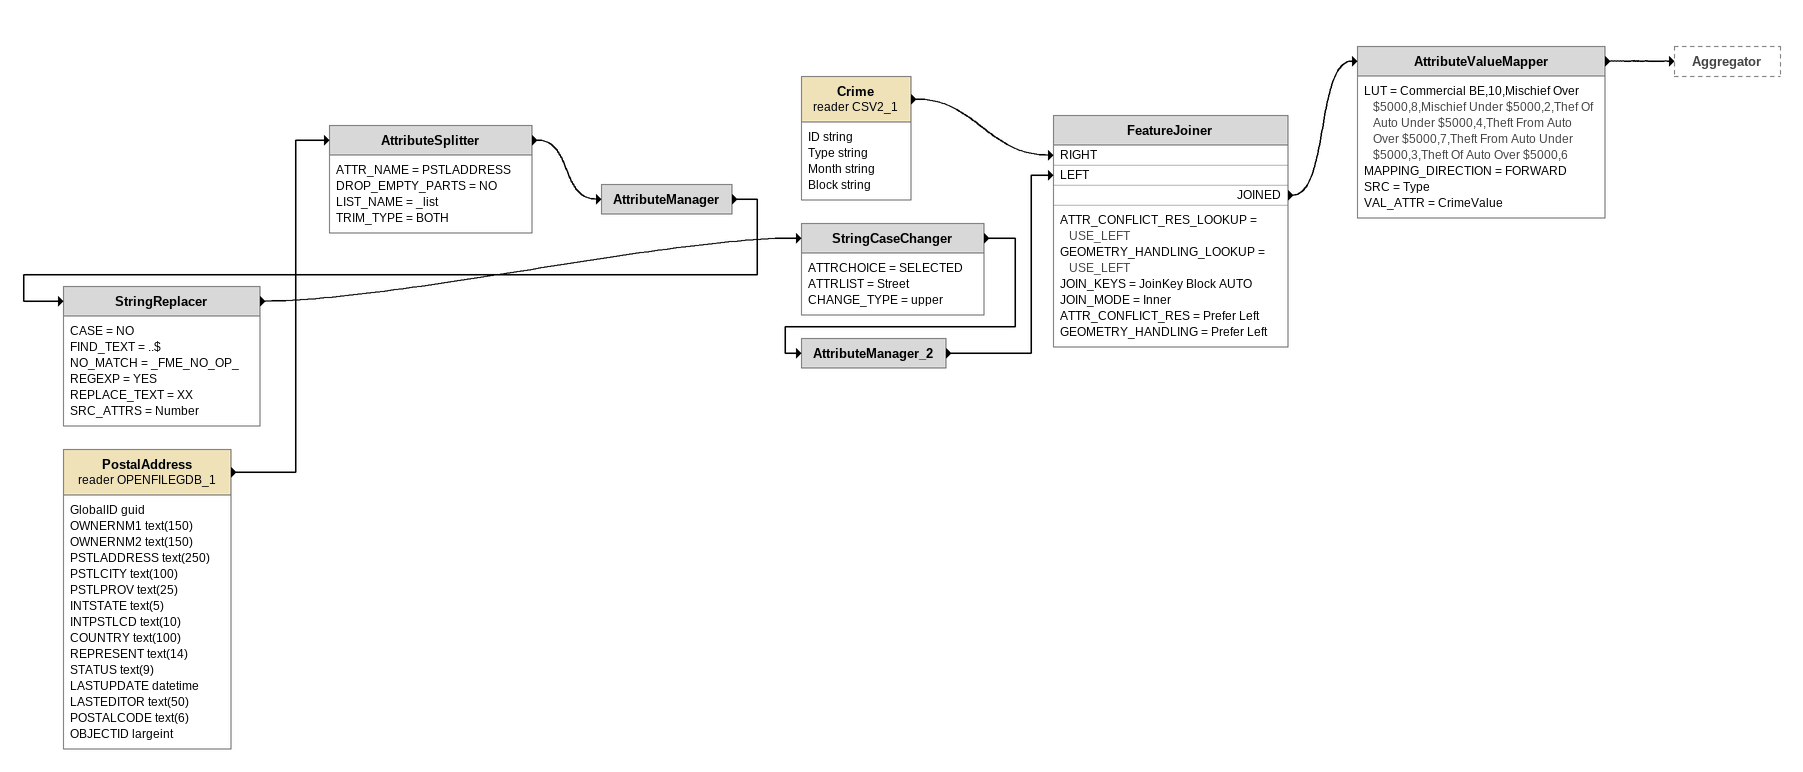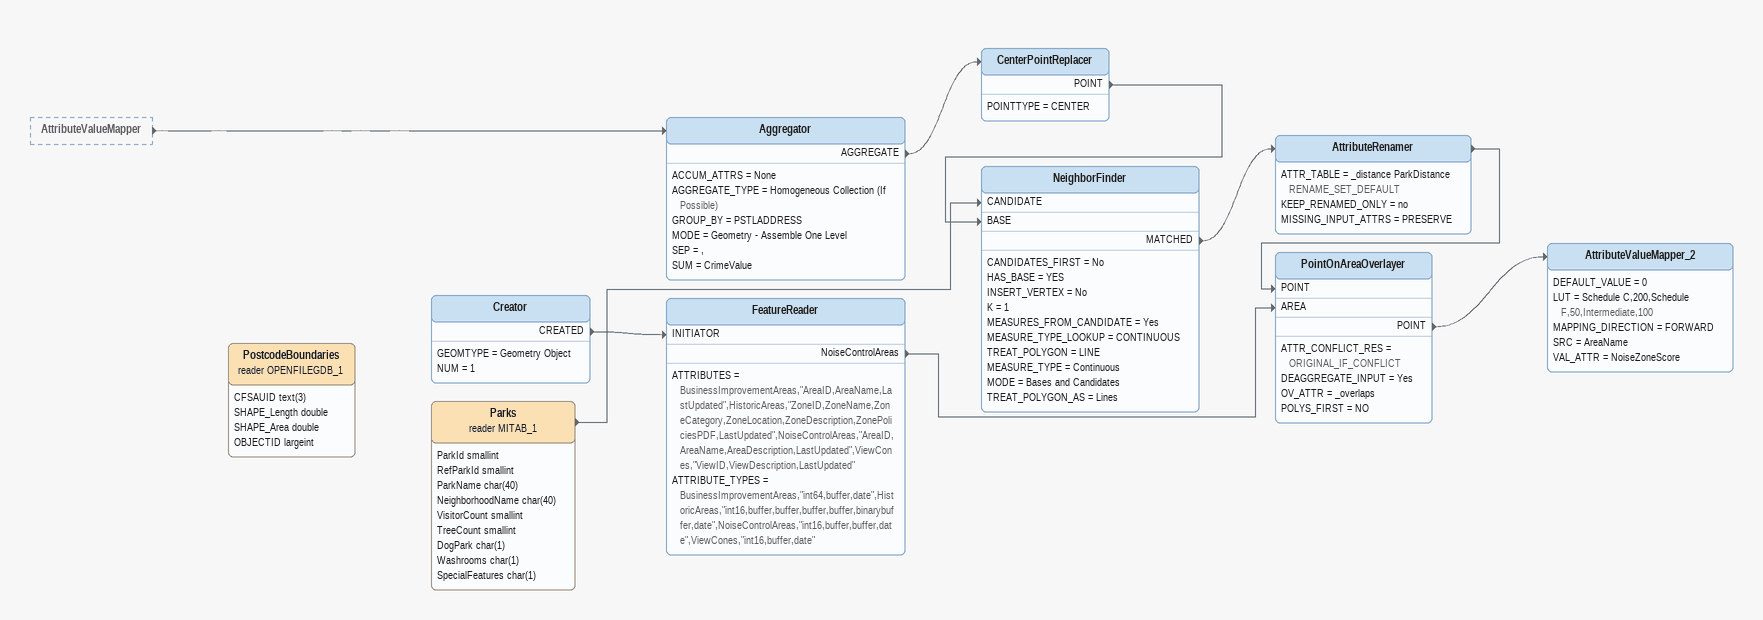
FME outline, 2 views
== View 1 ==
PostalAddress (reader OPENFILEGDB_1)
    attributes: GlobalID guid, OWNERNM1 text(150), OWNERNM2 text(150), PSTLADDRESS text(250), PSTLCITY text(100), PSTLPROV text(25), INTSTATE text(5), INTPSTLCD text(10), COUNTRY text(100), REPRESENT text(14), STATUS text(9), LASTUPDATE datetime, LASTEDITOR text(50), POSTALCODE text(6), OBJECTID largeint
    -> AttributeSplitter
AttributeSplitter
    ATTR_NAME = PSTLADDRESS
    DROP_EMPTY_PARTS = NO
    LIST_NAME = _list
    TRIM_TYPE = BOTH
    -> AttributeManager
AttributeManager
    -> StringReplacer
StringReplacer
    CASE = NO
    FIND_TEXT = ..$
    NO_MATCH = _FME_NO_OP_
    REGEXP = YES
    REPLACE_TEXT = XX
    SRC_ATTRS = Number
    -> StringCaseChanger
StringCaseChanger
    ATTRCHOICE = SELECTED
    ATTRLIST = Street
    CHANGE_TYPE = upper
    -> AttributeManager_2
AttributeManager_2
    -> FeatureJoiner [LEFT]
Crime (reader CSV2_1)
    attributes: ID string, Type string, Month string, Block string
    -> FeatureJoiner [RIGHT]
FeatureJoiner
    ATTR_CONFLICT_RES_LOOKUP = USE_LEFT
    GEOMETRY_HANDLING_LOOKUP = USE_LEFT
    JOIN_KEYS = JoinKey Block AUTO
    JOIN_MODE = Inner
    ATTR_CONFLICT_RES = Prefer Left
    GEOMETRY_HANDLING = Prefer Left
    JOINED -> AttributeValueMapper
AttributeValueMapper
    LUT = Commercial BE,10,Mischief Over $5000,8,Mischief Under $5000,2,Thef Of Auto Under $5000,4,Theft From Auto Over $5000,7,Theft From Auto Under $5000,3,Theft Of Auto Over $5000,6
    MAPPING_DIRECTION = FORWARD
    SRC = Type
    VAL_ATTR = CrimeValue
    -> Aggregator

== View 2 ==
AttributeValueMapper [outside]
    -> Aggregator
PostcodeBoundaries (reader OPENFILEGDB_1)
    attributes: CFSAUID text(3), SHAPE_Length double, SHAPE_Area double, OBJECTID largeint
Aggregator
    ACCUM_ATTRS = None
    AGGREGATE_TYPE = Homogeneous Collection (If Possible)
    GROUP_BY = PSTLADDRESS
    MODE = Geometry - Assemble One Level
    SEP = ,
    SUM = CrimeValue
    AGGREGATE -> CenterPointReplacer
CenterPointReplacer
    POINTTYPE = CENTER
    POINT -> NeighborFinder [BASE]
Creator
    GEOMTYPE = Geometry Object
    NUM = 1
    CREATED -> FeatureReader [INITIATOR]
FeatureReader
    ATTRIBUTES = BusinessImprovementAreas,"AreaID,AreaName,LastUpdated",HistoricAreas,"ZoneID,ZoneName,ZoneCategory,ZoneLocation,ZoneDescription,ZonePoliciesPDF,LastUpdated",NoiseControlAreas,"AreaID,AreaName,AreaDescription,LastUpdated",ViewCones,"ViewID,ViewDescription,LastUpdated"
    ATTRIBUTE_TYPES = BusinessImprovementAreas,"int64,buffer,date",HistoricAreas,"int16,buffer,buffer,buffer,buffer,binarybuffer,date",NoiseControlAreas,"int16,buffer,buffer,date",ViewCones,"int16,buffer,date"
    NoiseControlAreas -> PointOnAreaOverlayer [AREA]
Parks (reader MITAB_1)
    attributes: ParkId smallint, RefParkId smallint, ParkName char(40), NeighborhoodName char(40), VisitorCount smallint, TreeCount smallint, DogPark char(1), Washrooms char(1), SpecialFeatures char(1)
    -> NeighborFinder [CANDIDATE]
NeighborFinder
    CANDIDATES_FIRST = No
    HAS_BASE = YES
    INSERT_VERTEX = No
    K = 1
    MEASURES_FROM_CANDIDATE = Yes
    MEASURE_TYPE_LOOKUP = CONTINUOUS
    TREAT_POLYGON = LINE
    MEASURE_TYPE = Continuous
    MODE = Bases and Candidates
    TREAT_POLYGON_AS = Lines
    MATCHED -> AttributeRenamer
AttributeRenamer
    ATTR_TABLE = _distance ParkDistance RENAME_SET_DEFAULT
    KEEP_RENAMED_ONLY = no
    MISSING_INPUT_ATTRS = PRESERVE
    -> PointOnAreaOverlayer [POINT]
PointOnAreaOverlayer
    ATTR_CONFLICT_RES = ORIGINAL_IF_CONFLICT
    DEAGGREGATE_INPUT = Yes
    OV_ATTR = _overlaps
    POLYS_FIRST = NO
    POINT -> AttributeValueMapper_2
AttributeValueMapper_2
    DEFAULT_VALUE = 0
    LUT = Schedule C,200,Schedule F,50,Intermediate,100
    MAPPING_DIRECTION = FORWARD
    SRC = AreaName
    VAL_ATTR = NoiseZoneScore
